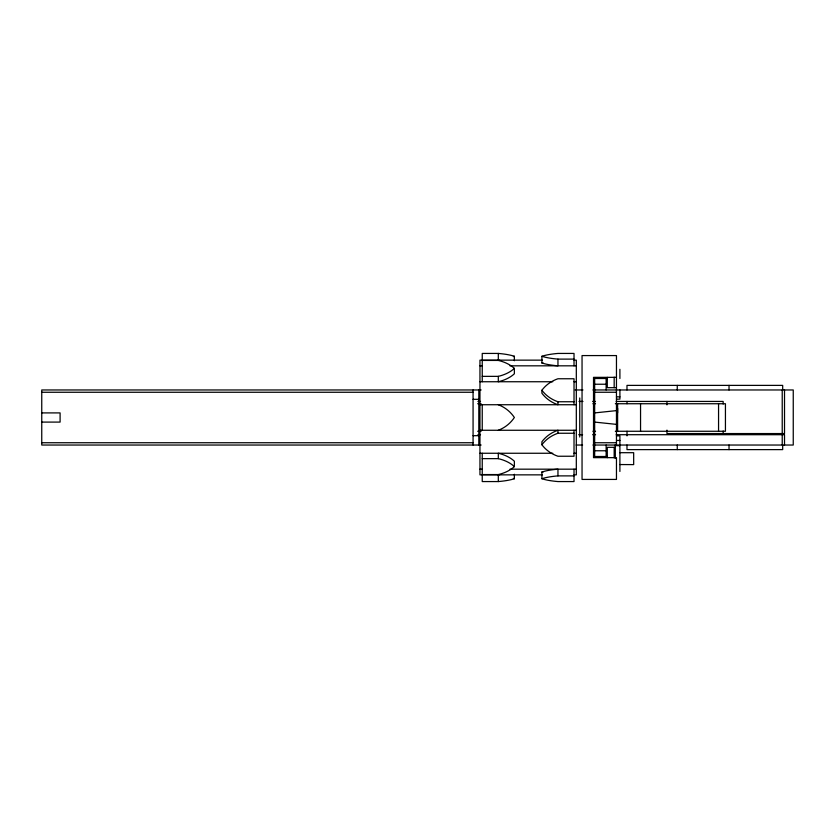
<?xml version="1.0" encoding="UTF-8"?>
<svg xmlns="http://www.w3.org/2000/svg" width="835" height="835" viewBox="0 0 835 835"><rect width="100%" height="100%" fill="white"/><g stroke="black" fill="none" stroke-linecap="round" stroke-linejoin="round"><path stroke-width="1.25" d="M617.608 431.267L617.608 403.733M627.012 435.849L627.012 431.267M627.012 403.733L627.012 401.437M640.549 431.267L640.549 403.743M718.559 431.267L718.559 403.743M594.666 412.908L616.46 410.622M514.37 360.751L514.37 356.274A33.557 7.463 0 0 0 498.307 353.435L482.244 353.435L482.244 360.146M557.957 359.113L557.957 365.824A33.557 7.463 0 0 1 541.905 362.985L541.905 356.274A33.557 7.463 0 0 0 557.957 359.113L574.021 359.113M542.395 360.146L479.958 360.146L479.958 474.854L542.395 474.854M574.021 360.146L576.317 360.146L576.317 474.854L574.021 474.854M479.958 365.824L482.244 365.824M509.976 365.824L576.317 365.824M482.244 376.355L498.307 376.355A33.557 20.927 0 0 0 514.37 368.402L514.37 373.777A33.557 20.927 0 0 1 498.307 381.741L498.307 376.355M616.46 377.347L593.518 377.347L593.518 457.653L616.46 457.653L616.46 479.426L582.047 479.426L582.047 355.574L616.46 355.574L616.46 445.034M607.494 378.495L594.666 378.495L594.666 456.505L607.494 456.505M479.958 381.741L552.77 381.741M574.021 381.741L576.317 381.741M594.666 384.236L606.137 384.236M616.46 387.67L607.285 387.67L607.285 377.347M481.148 389.966L41.75 389.966L41.75 445.034L481.148 445.034M575.138 389.966L582.955 389.966M592.965 389.966L793.25 389.966L793.25 445.034L592.965 445.034M41.75 392.262L473.069 392.262M594.666 392.262L616.46 392.262M616.46 396.855L619.904 396.855M616.46 399.151L619.904 399.151L619.904 389.966M473.069 399.318L478.81 399.318M477.912 401.437L480.522 401.437M579.041 401.437L582.955 401.437M592.683 401.437L595.282 401.437M616.157 401.437L723.152 401.437L723.152 404.015M574.021 404.735L574.021 378.756L557.957 378.756A33.557 30.237 0 0 0 541.905 390.248A33.557 30.237 0 0 0 557.957 401.75L574.021 401.75M477.672 403.733L481.106 403.733M592.913 403.733L595.512 403.733M615.332 403.733L725.438 403.743L725.438 431.267L615.332 431.267M479.958 404.735L576.317 404.735M41.75 412.908L60.099 412.908L60.099 422.092L41.75 422.092M479.958 430.265L576.317 430.265M477.672 431.267L481.106 431.267M592.913 431.267L595.512 431.267M574.021 430.265L574.021 456.244L557.957 456.244A33.557 30.237 0 0 1 541.905 444.752A33.557 30.237 0 0 1 557.957 433.25L574.021 433.25M477.912 434.711L480.522 434.711M578.697 434.711L582.59 434.711M592.683 434.711L595.553 434.711M616.157 434.711L784.514 434.711L784.514 445.034M473.069 435.682L478.81 435.682M616.46 435.849L619.904 435.849L619.904 471.472M616.46 440.442L619.904 440.442M41.75 442.738L473.069 442.738M594.666 442.738L616.46 442.738M576.098 445.034L582.59 445.034M615.311 445.65L619.904 445.65M615.311 447.33L607.285 447.33L607.285 457.653M594.666 450.764L606.137 450.764M619.904 452.695L633.671 452.695L633.671 464.615L619.904 464.552M479.958 453.259L552.77 453.259M574.021 453.259L576.317 453.259M482.244 458.645L498.307 458.645A33.557 20.927 0 0 1 514.37 466.598L514.37 461.223A33.557 20.927 0 0 0 498.307 453.259L498.307 458.645M479.958 469.176L482.244 469.176M509.976 469.176L576.317 469.176M557.957 475.887L557.957 469.176A33.557 7.463 0 0 0 541.905 472.015L541.905 478.726A33.557 7.463 0 0 1 557.957 475.887L574.021 475.887M514.37 474.249L514.37 478.726A33.557 7.463 0 0 1 498.307 481.565L482.244 481.565L482.244 474.854M594.666 422.092L616.46 424.378M784.514 389.966L784.514 433.563L666.956 433.563L666.956 430.119M782.687 389.966L782.687 385.384L626.981 385.384L626.981 389.966M782.687 445.034L782.687 449.616L626.981 449.616L626.981 445.034M782.228 389.966L782.228 433.563M782.228 434.711L782.228 445.034M729.028 385.384L729.028 389.966M729.028 445.034L729.028 449.616M723.152 430.985L723.152 433.563M677.258 385.384L677.258 389.966M677.258 445.034L677.258 449.616M666.956 401.437L666.956 404.881M619.904 369.31L619.904 378.505M617.608 408.325L617.608 412.908M615.311 444.564L615.311 458.3M614.174 377.159L614.174 387.67M614.174 447.33L614.174 457.841M606.137 378.495L606.137 389.966M606.137 445.034L606.137 456.505M579.751 397.971L579.751 437.029M574.021 365.824L574.021 353.435L557.957 353.435A33.557 7.463 0 0 0 541.905 356.274M574.021 469.176L574.021 481.565L557.957 481.565A33.557 7.463 0 0 1 541.905 478.726M557.957 401.75L557.957 404.735A33.557 30.237 0 0 1 541.905 393.233L541.905 390.248M557.957 433.25L557.957 430.265A33.557 30.237 0 0 0 541.905 441.767L541.905 444.752M498.307 353.435L498.307 360.146A33.557 7.463 0 0 1 499.914 360.292M498.307 481.565L498.307 474.854A33.557 7.463 0 0 0 499.914 474.708M482.244 381.741L482.244 360.438L498.307 360.438A33.557 20.927 0 0 1 514.37 368.402M482.244 404.735L482.244 430.265M482.244 453.259L482.244 474.562L498.307 474.562A33.557 20.927 0 0 0 514.37 466.598M478.81 389.966L478.81 445.034M473.069 389.966L473.069 445.034M514.37 356.274A33.557 7.463 0 0 1 513.368 356.587M541.905 362.985A33.557 7.463 0 0 1 542.896 362.672M498.307 404.735A33.557 33.557 0 0 1 514.37 417.5A33.557 33.557 0 0 1 498.307 430.265M542.896 472.328A33.557 7.463 0 0 1 541.905 472.015M513.368 478.413A33.557 7.463 0 0 1 514.37 478.726"/></g></svg>
